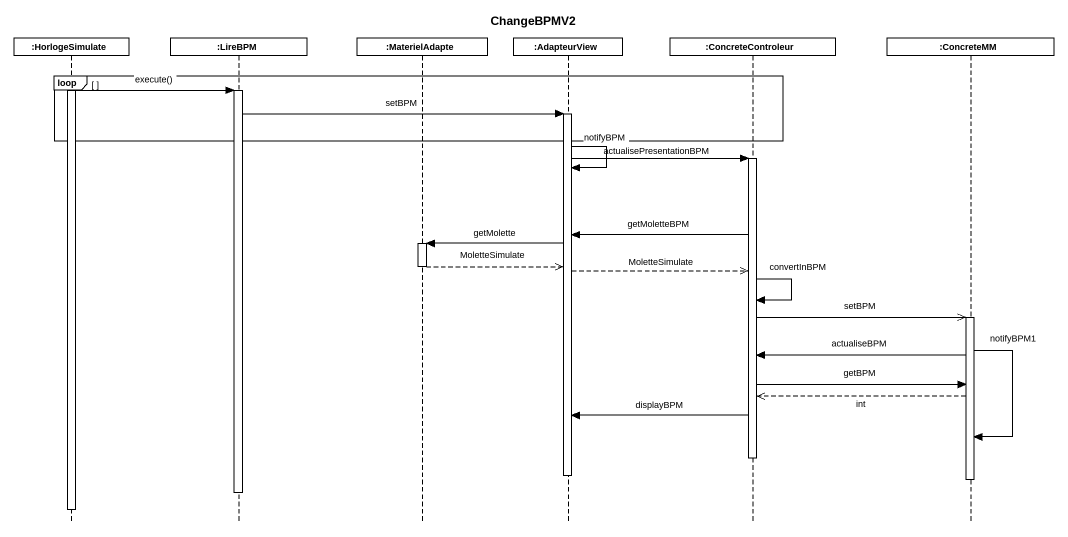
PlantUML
@startuml
title ChangeBPMV2
hide footbox
participant ":HorlogeSimulate" as HorlogeSimulate
participant ":LireBPM" as LireBPM
participant ":MaterielAdapte" as MaterielAdapte
participant ":AdapteurView" as AdapteurView
participant ":ConcreteControleur" as ConcreteControleur
participant ":ConcreteMM" as ConcreteMM

loop
  activate HorlogeSimulate
  HorlogeSimulate -> LireBPM : execute()
  activate LireBPM
  LireBPM -> AdapteurView : setBPM
  activate AdapteurView
end
AdapteurView -> ConcreteControleur : actualisePresentationBPM
activate ConcreteControleur
AdapteurView -> AdapteurView : notifyBPM
ConcreteControleur -> AdapteurView : getMoletteBPM
AdapteurView -> MaterielAdapte : getMolette
activate MaterielAdapte
MaterielAdapte -->> AdapteurView : MoletteSimulate
deactivate MaterielAdapte
AdapteurView -->> ConcreteControleur : MoletteSimulate
ConcreteControleur -> ConcreteControleur : convertInBPM
ConcreteControleur ->> ConcreteMM : setBPM
activate ConcreteMM
ConcreteMM -> ConcreteControleur : actualiseBPM
ConcreteControleur -> ConcreteMM : getBPM
ConcreteMM -->> ConcreteControleur : int
ConcreteControleur -> AdapteurView : displayBPM
ConcreteMM -> ConcreteMM : notifyBPM1
deactivate ConcreteControleur
deactivate AdapteurView
deactivate ConcreteMM
deactivate LireBPM
deactivate HorlogeSimulate
@enduml
